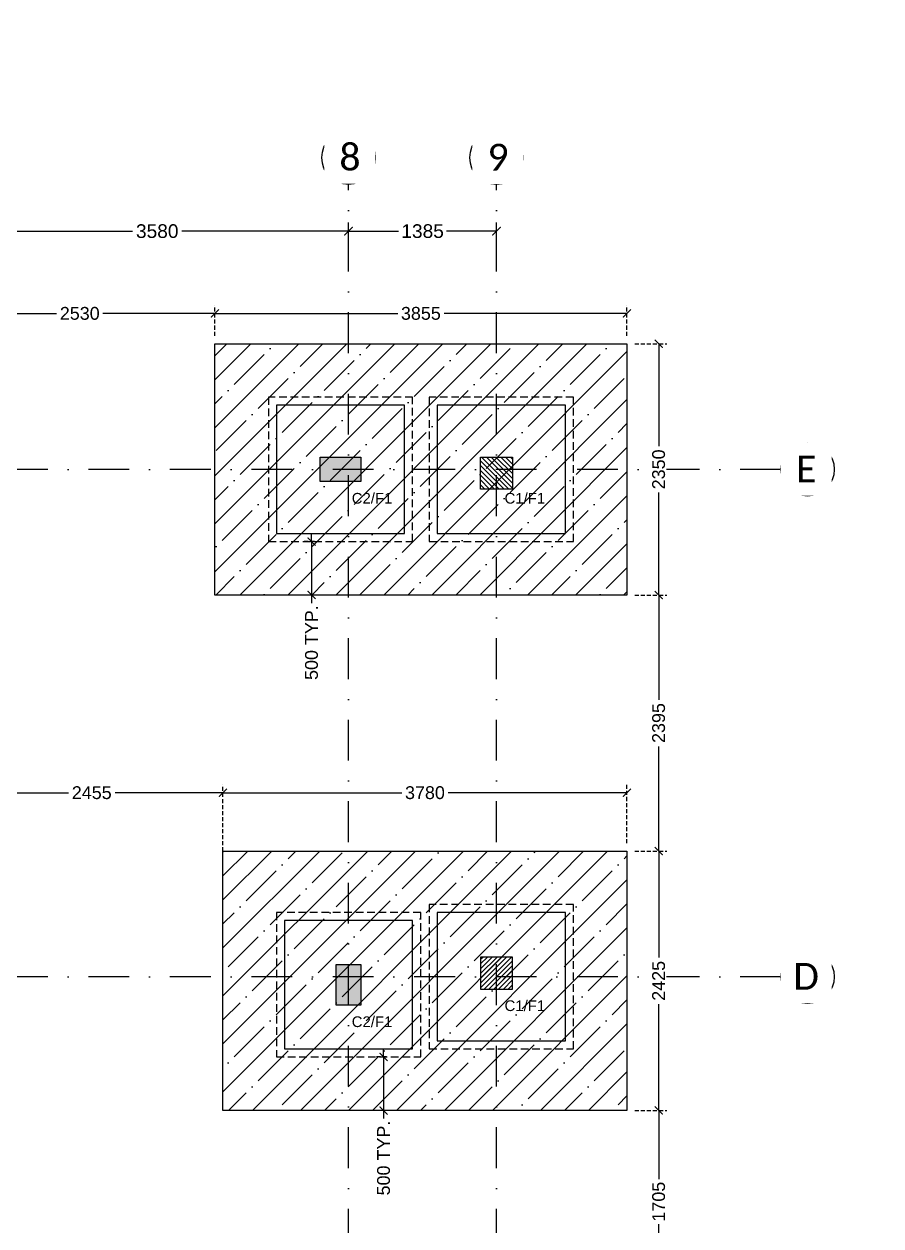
# Model space of a CAD drawing. Header units: millimetres. Extents: x -176651 to 388869, y -19158 to 486614.
# Drawn here: x 265391 to 273409, y 174825 to 186064 of the extents above; entities that cross this region are included whole.
import ezdxf
from ezdxf.xclip import XClip

# ---------------------------------------------------------------- set-up
doc = ezdxf.new("R2010")
doc.units = ezdxf.units.MM
doc.header["$LTSCALE"] = 150
doc.header["$XCLIPFRAME"] = 2
for name, pattern in [('1625E_Footing Layout$0$HIDDEN2', [4.7625, 3.175, -1.5875]), ('1625E_Grid$0$DASHDOTX2', [50.8, 25.4, -12.7, 0, -12.7]), ('3BHK-W(SB)$0$HIDDEN', [0.375, 0.25, -0.125])]:
    doc.linetypes.add(name, pattern=pattern)
for name, color, linetype in [('1625E_Columns$0$ad-Column', 3, 'Continuous'), ('1625E_Columns$0$ad-Column Hatch', 125, 'Continuous'), ('1625E_Columns$0$ad-RCC', 3, 'Continuous'), ('1625E_Columns$0$ad-RCC Hatch', 125, 'Continuous'), ('1625E_Footing Layout$0$ad-External Dimensions', 6, 'Continuous'), ('1625E_Footing Layout$0$ad-Footing line', 2, 'Continuous'), ('1625E_Footing Layout$0$ad-Foundation text', 4, 'Continuous'), ('1625E_Footing Layout$0$ad-PCC line', 8, '1625E_Footing Layout$0$HIDDEN2'), ('1625E_Grid$0$ad-Grid', 8, '1625E_Grid$0$DASHDOTX2'), ('1625E_Grid$0$ad-Text main', 7, 'Continuous'), ('ad-Wall hatch', 8, 'Continuous'), ("Plot's Boundary$0$ad-Road", 8, 'Continuous'), ("Plot's Boundary$0$ad-Road Hatch", 8, 'Continuous')]:
    doc.layers.add(name, color=color, linetype=linetype)
doc.layers.add('1625E_Grid$0$ad-Dimension', color=6, linetype='Continuous', lineweight=0)
doc.layers.add('ad-External Dimension', color=5, linetype='Continuous', true_color=0x0000ff)
doc.layers.add('ad-Footing Excavation', color=30, linetype='Continuous', true_color=0xff7f00)
doc.layers.get('1625E_Footing Layout$0$ad-External Dimensions').off()
doc.styles.add('1625E_Footing Layout$0$Standard', font='arial.ttf')
doc.styles.add('1625E_Grid$0$Standard', font='arial.ttf')
doc.styles.get("Standard").update_dxf_attribs({"font": 'arial.ttf'})
doc.dimstyles.new('1625E_Grid$0$A-75-DIM-INT (Framing)', dxfattribs={"dimscale": 100, "dimtxt": 1.6, "dimasz": 1, "dimexe": 1, "dimexo": 1, "dimgap": 0.5, "dimtad": 0, "dimdec": 0, "dimdsep": 46, "dimtxsty": '1625E_Grid$0$Standard', "dimblk": '1625E_Grid$0$_ArchTick', "dimcen": 0.025, "dimclrd": 5, "dimclre": 5, "dimclrt": 256, "dimazin": 2, "dimtfac": 1, "dimtdec": 0, "dimtmove": 1, "dimatfit": 0, "dimldrblk": '1625E_Grid$0$_ArchTick', "dimfxl": 1, "dimfxlon": 1, "dimtfill": 1, "dimtolj": 1, "dimtzin": 0, "dimarcsym": 0})
doc.dimstyles.new('A-75-DIM-INT (Framing)', dxfattribs={"dimscale": 100, "dimtxt": 1.6, "dimasz": 1, "dimexe": 1, "dimexo": 1, "dimgap": 0.5, "dimtad": 0, "dimdec": 0, "dimdsep": 46, "dimtxsty": 'Standard', "dimblk": 'ARCHTICK', "dimcen": 0.025, "dimclrd": 5, "dimclre": 5, "dimclrt": 256, "dimazin": 2, "dimtfac": 1, "dimtdec": 0, "dimtmove": 1, "dimatfit": 0, "dimldrblk": 'ARCHTICK', "dimfxl": 1, "dimfxlon": 1, "dimtfill": 1, "dimtolj": 1, "dimtzin": 0, "dimarcsym": 0})
pattern_1 = [(45, (-985, -16725), (-224.5064, 224.5064), []), (45, (-760.5, -16725), (-224.5064, 224.5064), [396.875, -79.375, 0, -79.375])]

# ---------------------------------------------------------------- blocks, each defined once
blk = doc.blocks.new('1625E_Grid$0$_ArchTick')
at = {"color": 0, "linetype": 'ByBlock', "const_width": 0.15}
blk.add_lwpolyline([(-0.5, -0.5), (0.5, 0.5)], dxfattribs=at)
blk = doc.blocks.new('*D337')
at = {"layer": '1625E_Grid$0$ad-Dimension', "lineweight": -2, "transparency": 16777216}
for p, q in [((8425, 15432), (8425, 15812)), ((12005, 15432), (12005, 15812)), ((8425, 15732), (9984, 15732)), ((12005, 15732), (10446, 15732))]:
    blk.add_line(p, q, dxfattribs=at)
at = {"layer": '1625E_Grid$0$ad-Dimension', "lineweight": -2, "transparency": 16777216, "xscale": 80, "yscale": 80, "zscale": 80, "rotation": 180}
blk.add_blockref('1625E_Grid$0$_ArchTick', (8425, 15732), dxfattribs=at)
at = {"layer": '1625E_Grid$0$ad-Dimension', "lineweight": -2, "transparency": 16777216, "xscale": 80, "yscale": 80, "zscale": 80}
blk.add_blockref('1625E_Grid$0$_ArchTick', (12005, 15732), dxfattribs=at)
at = {"layer": '1625E_Grid$0$ad-Dimension', "transparency": 16777216, "insert": (10215, 15732), "char_height": 128, "attachment_point": 5, "style": '1625E_Grid$0$Standard', "bg_fill": 3, "box_fill_scale": 1.1, "bg_fill_color": 256, "bg_fill_true_color": 13158600, "bg_fill_transparency": 0}
blk.add_mtext('\\A1;3580', dxfattribs=at)
blk = doc.blocks.new('*D338')
at = {"layer": '1625E_Grid$0$ad-Dimension', "lineweight": -2, "transparency": 16777216}
for p, q in [((12005, 15432), (12005, 15812)), ((13390, 15432), (13390, 15812)), ((12005, 15732), (12472, 15732)), ((13390, 15732), (12923, 15732))]:
    blk.add_line(p, q, dxfattribs=at)
at = {"layer": '1625E_Grid$0$ad-Dimension', "lineweight": -2, "transparency": 16777216, "xscale": 80, "yscale": 80, "zscale": 80, "rotation": 180}
blk.add_blockref('1625E_Grid$0$_ArchTick', (12005, 15732), dxfattribs=at)
at = {"layer": '1625E_Grid$0$ad-Dimension', "lineweight": -2, "transparency": 16777216, "xscale": 80, "yscale": 80, "zscale": 80}
blk.add_blockref('1625E_Grid$0$_ArchTick', (13390, 15732), dxfattribs=at)
at = {"layer": '1625E_Grid$0$ad-Dimension', "transparency": 16777216, "insert": (12698, 15732), "char_height": 128, "attachment_point": 5, "style": '1625E_Grid$0$Standard', "bg_fill": 3, "box_fill_scale": 1.1, "bg_fill_color": 256, "bg_fill_true_color": 13158600, "bg_fill_transparency": 0}
blk.add_mtext('\\A1;1385', dxfattribs=at)
blk = doc.blocks.new('1625E_Columns$0$A$C42b14ea2')
at = {"layer": '1625E_Columns$0$ad-RCC Hatch', "transparency": 33554687}
h = blk.add_hatch(dxfattribs=at)
h.set_pattern_fill('ANSI31', color=256, scale=10)
h.set_pattern_definition([(45, (13250, 8645), (-22.45064, 22.45064), [])])
h.paths.add_polyline_path([(0, 0), (300, 0), (300, 300), (0, 300)])
at = {"layer": '1625E_Columns$0$ad-RCC'}
blk.add_lwpolyline([(0, 0), (300, 0), (300, 300), (0, 300)], close=True, dxfattribs=at)
blk = doc.blocks.new('1625E_Columns$0$zw$6AA0')
at = {"layer": '1625E_Columns$0$ad-Column Hatch', "transparency": 33554687}
h = blk.add_hatch(color=256, dxfattribs=at)
h.dxf.hatch_style = 1
h.paths.add_polyline_path([(0, -230), (380, -230), (380, 0), (0, 0)])
at = {"layer": '1625E_Columns$0$ad-Column'}
blk.add_lwpolyline([(0, -230), (380, -230), (380, 0), (0, 0)], close=True, dxfattribs=at)
blk = doc.blocks.new('1625E_Columns')
at = {"layer": '1625E_Columns$0$ad-Column', "xscale": -1}
for p, rotation in [((12120, 13620), 359.9999999999997), ((11890, 8875), 90)]:
    blk.add_blockref('1625E_Columns$0$zw$6AA0', p, dxfattribs=dict(at, rotation=rotation))
at = {"layer": '1625E_Columns$0$ad-RCC', "xscale": -1, "rotation": 180}
blk.add_blockref('1625E_Columns$0$A$C42b14ea2', (13240, 13620), dxfattribs=at)
at = {"layer": '1625E_Columns$0$ad-RCC'}
blk.add_blockref('1625E_Columns$0$A$C42b14ea2', (13240, 8645), dxfattribs=at)
blk = doc.blocks.new('1625E_Footing Layout$0$zw$D00E')
at = {"layer": '1625E_Footing Layout$0$ad-Footing line'}
for points in [[(-790, -715), (410, -715), (410, 485), (-790, 485)], [(715, -715), (1915, -715), (1915, 485), (715, 485)], [(715, -5460), (1915, -5460), (1915, -4260), (715, -4260)], [(-715, -5535), (485, -5535), (485, -4335), (-715, -4335)]]:
    blk.add_lwpolyline(points, close=True, dxfattribs=at)
at = {"layer": '1625E_Footing Layout$0$ad-PCC line', "ltscale": 0.15}
for points in [[(-865, -790), (485, -790), (485, 560), (-865, 560)], [(640, -790), (1990, -790), (1990, 560), (640, 560)], [(-790, -5610), (560, -5610), (560, -4260), (-790, -4260)], [(640, -5535), (1990, -5535), (1990, -4185), (640, -4185)]]:
    blk.add_lwpolyline(points, close=True, dxfattribs=at)
blk = doc.blocks.new('1625E_Footing Layout$0$zw$3F63')
at = {"layer": '1625E_Footing Layout$0$ad-Foundation text', "char_height": 100, "width": 349.31, "attachment_point": 5, "style": '1625E_Footing Layout$0$Standard'}
for s, insert in [('\\pxt5;C2/F1', (105, -386)), ('\\pxt5;C1/F1', (1535, -386)), ('\\pxt5;C1/F1', (1535, -5131)), ('\\pxt5;C2/F1', (105, -5281))]:
    blk.add_mtext(s, dxfattribs=dict(at, insert=insert))
blk = doc.blocks.new("Plot's Boundary$0$A$C4fb60e89")
at = {"layer": "Plot's Boundary$0$ad-Road Hatch", "ltscale": 5, "transparency": 33554687}
h = blk.add_hatch(dxfattribs=at)
h.set_pattern_fill('AR-HBONE', color=256, scale=15)
h.set_pattern_definition([(45, (-193247.7, -428758.8), (0, 2155.2615), [4572, -1524]), (135, (-192170.1, -427681.1), (2e-13, 2155.2615), [4572, -1524])])
h.paths.add_polyline_path([(175594, -250241), (169178, -249341), (167473, -249057), (167473, -138694), (101313, -138694), (101313, -199954), (101308, -237995), (101040, -268291), (101008, -280968), (101066, -293684), (101243, -311127), (100910, -319344), (100949, -333937), (100669, -366960), (100727, -390983), (100669, -404586), (100538, -420418), (100467, -428759), (92426, -427265), (92163, -427209), (92163, -321454), (24803, -321454), (24803, -412961), (15653, -411029), (15654, -321452), (-19535, -321452), (-34427, -319477), (-65207, -315395), (-171770, -301268), (-185854, -298333), (-193248, -296832), (-193244, -292908), (-191914, -285219), (-191839, -284679), (-183397, -286393), (-169723, -289243), (-53141, -304698), (-18730, -309262), (15653, -309262), (15653, 703), (24803, 1115), (24803, -129544), (92163, -129544), (92163, 15133), (101313, 17713), (101313, -129544), (167473, -129544), (167473, 35552), (175738, 37855), (175849, 28595), (175836, 25947), (175777, 14040), (175855, 2316), (175660, -18036), (175731, -34039), (175718, -46839), (175673, -63402), (175816, -82072), (175542, -106356), (175490, -124641), (175575, -145019), (175731, -168892), (175797, -181269), (175797, -192667), (175744, -208200), (175829, -223277), (175888, -234871)])
h.paths.add_polyline_path([(24803, -309264), (92163, -309264), (92163, -138694), (24803, -138694)], flags=16)
blk = doc.blocks.new("Plot's Boundary")
at = {"layer": "Plot's Boundary$0$ad-Road", "ltscale": 5}
blk.add_blockref("Plot's Boundary$0$A$C4fb60e89", (191839, 428759), dxfattribs=at)
blk = doc.blocks.new('_ArchTick')
at = {"color": 0, "linetype": 'ByBlock', "const_width": 0.15}
blk.add_lwpolyline([(-0.5, -0.5), (0.5, 0.5)], dxfattribs=at)
blk = doc.blocks.new('*D392')
at = {"layer": 'ad-External Dimension', "linetype": '3BHK-W(SB)$0$HIDDEN', "lineweight": -2, "transparency": 16777216}
for p, q in [((8375, -3460), (8375, -3064)), ((10830, -3685), (10830, -3064))]:
    blk.add_line(p, q, dxfattribs=at)
at = {"layer": 'ad-External Dimension', "lineweight": -2, "transparency": 16777216}
for p, q in [((8375, -3139), (9384, -3139)), ((10830, -3139), (9821, -3139))]:
    blk.add_line(p, q, dxfattribs=at)
at = {"layer": 'ad-External Dimension', "lineweight": -2, "transparency": 16777216, "xscale": 75, "yscale": 75, "zscale": 75, "rotation": 180}
blk.add_blockref('_ArchTick', (8375, -3139), dxfattribs=at)
at = {"layer": 'ad-External Dimension', "lineweight": -2, "transparency": 16777216, "xscale": 75, "yscale": 75, "zscale": 75}
blk.add_blockref('_ArchTick', (10830, -3139), dxfattribs=at)
at = {"layer": 'ad-External Dimension', "transparency": 16777216, "insert": (9602, -3139), "char_height": 120, "attachment_point": 5, "bg_fill": 3, "box_fill_scale": 1.1, "bg_fill_color": 256, "bg_fill_true_color": 13158600, "bg_fill_transparency": 0}
blk.add_mtext('\\A1;2455', dxfattribs=at)
blk = doc.blocks.new('*D393')
at = {"layer": 'ad-External Dimension', "linetype": '3BHK-W(SB)$0$HIDDEN', "lineweight": -2, "transparency": 16777216}
for p, q in [((10830, -3685), (10830, -3064)), ((14610, -3610), (14610, -3064))]:
    blk.add_line(p, q, dxfattribs=at)
at = {"layer": 'ad-External Dimension', "lineweight": -2, "transparency": 16777216}
for p, q in [((10830, -3139), (12504, -3139)), ((14610, -3139), (12936, -3139))]:
    blk.add_line(p, q, dxfattribs=at)
at = {"layer": 'ad-External Dimension', "lineweight": -2, "transparency": 16777216, "xscale": 75, "yscale": 75, "zscale": 75, "rotation": 180}
blk.add_blockref('_ArchTick', (10830, -3139), dxfattribs=at)
at = {"layer": 'ad-External Dimension', "lineweight": -2, "transparency": 16777216, "xscale": 75, "yscale": 75, "zscale": 75}
blk.add_blockref('_ArchTick', (14610, -3139), dxfattribs=at)
at = {"layer": 'ad-External Dimension', "transparency": 16777216, "insert": (12720, -3139), "char_height": 120, "attachment_point": 5, "bg_fill": 3, "box_fill_scale": 1.1, "bg_fill_color": 256, "bg_fill_true_color": 13158600, "bg_fill_transparency": 0}
blk.add_mtext('\\A1;3780', dxfattribs=at)
blk = doc.blocks.new('*D401')
at = {"layer": 'ad-External Dimension', "linetype": '3BHK-W(SB)$0$HIDDEN', "lineweight": -2, "transparency": 16777216}
for p, q in [((8225, 1135), (8225, 1418)), ((10755, 1135), (10755, 1418))]:
    blk.add_line(p, q, dxfattribs=at)
at = {"layer": 'ad-External Dimension', "lineweight": -2, "transparency": 16777216}
for p, q in [((8225, 1343), (9272, 1343)), ((10755, 1343), (9707, 1343))]:
    blk.add_line(p, q, dxfattribs=at)
at = {"layer": 'ad-External Dimension', "lineweight": -2, "transparency": 16777216, "xscale": 75, "yscale": 75, "zscale": 75, "rotation": 180}
blk.add_blockref('_ArchTick', (8225, 1343), dxfattribs=at)
at = {"layer": 'ad-External Dimension', "lineweight": -2, "transparency": 16777216, "xscale": 75, "yscale": 75, "zscale": 75}
blk.add_blockref('_ArchTick', (10755, 1343), dxfattribs=at)
at = {"layer": 'ad-External Dimension', "transparency": 16777216, "insert": (9490, 1343), "char_height": 120, "attachment_point": 5, "bg_fill": 3, "box_fill_scale": 1.1, "bg_fill_color": 256, "bg_fill_true_color": 13158600, "bg_fill_transparency": 0}
blk.add_mtext('\\A1;2530', dxfattribs=at)
blk = doc.blocks.new('*D402')
at = {"layer": 'ad-External Dimension', "linetype": '3BHK-W(SB)$0$HIDDEN', "lineweight": -2, "transparency": 16777216}
for p, q in [((10755, 1135), (10755, 1418)), ((14610, 1135), (14610, 1418))]:
    blk.add_line(p, q, dxfattribs=at)
at = {"layer": 'ad-External Dimension', "lineweight": -2, "transparency": 16777216}
for p, q in [((10755, 1343), (12465, 1343)), ((14610, 1343), (12900, 1343))]:
    blk.add_line(p, q, dxfattribs=at)
at = {"layer": 'ad-External Dimension', "lineweight": -2, "transparency": 16777216, "xscale": 75, "yscale": 75, "zscale": 75, "rotation": 180}
blk.add_blockref('_ArchTick', (10755, 1343), dxfattribs=at)
at = {"layer": 'ad-External Dimension', "lineweight": -2, "transparency": 16777216, "xscale": 75, "yscale": 75, "zscale": 75}
blk.add_blockref('_ArchTick', (14610, 1343), dxfattribs=at)
at = {"layer": 'ad-External Dimension', "transparency": 16777216, "insert": (12682, 1343), "char_height": 120, "attachment_point": 5, "bg_fill": 3, "box_fill_scale": 1.1, "bg_fill_color": 256, "bg_fill_true_color": 13158600, "bg_fill_transparency": 0}
blk.add_mtext('\\A1;3855', dxfattribs=at)
blk = doc.blocks.new('*D403')
at = {"layer": 'ad-External Dimension', "linetype": '3BHK-W(SB)$0$HIDDEN', "lineweight": -2, "transparency": 16777216}
for p, q in [((14685, 1060), (14982, 1060)), ((14685, -1290), (14982, -1290))]:
    blk.add_line(p, q, dxfattribs=at)
at = {"layer": 'ad-External Dimension', "lineweight": -2, "transparency": 16777216}
for p, q in [((14907, 1060), (14907, 103)), ((14907, -1290), (14907, -332))]:
    blk.add_line(p, q, dxfattribs=at)
at = {"layer": 'ad-External Dimension', "lineweight": -2, "transparency": 16777216, "xscale": 75, "yscale": 75, "zscale": 75}
for p, rotation in [((14907, 1060), 90), ((14907, -1290), 270)]:
    blk.add_blockref('_ArchTick', p, dxfattribs=dict(at, rotation=rotation))
at = {"layer": 'ad-External Dimension', "transparency": 16777216, "insert": (14907, -115), "char_height": 120, "attachment_point": 5, "rotation": 90, "bg_fill": 3, "box_fill_scale": 1.1, "bg_fill_color": 256, "bg_fill_true_color": 13158600, "bg_fill_transparency": 0}
blk.add_mtext('\\A1;2350', dxfattribs=at)
blk = doc.blocks.new('*D404')
at = {"layer": 'ad-External Dimension', "linetype": '3BHK-W(SB)$0$HIDDEN', "lineweight": -2, "transparency": 16777216}
for p, q in [((14685, -1290), (14982, -1290)), ((14685, -3685), (14982, -3685))]:
    blk.add_line(p, q, dxfattribs=at)
at = {"layer": 'ad-External Dimension', "lineweight": -2, "transparency": 16777216}
for p, q in [((14907, -1290), (14907, -2269)), ((14907, -3685), (14907, -2706))]:
    blk.add_line(p, q, dxfattribs=at)
at = {"layer": 'ad-External Dimension', "lineweight": -2, "transparency": 16777216, "xscale": 75, "yscale": 75, "zscale": 75}
for p, rotation in [((14907, -1290), 90), ((14907, -3685), 270)]:
    blk.add_blockref('_ArchTick', p, dxfattribs=dict(at, rotation=rotation))
at = {"layer": 'ad-External Dimension', "transparency": 16777216, "insert": (14907, -2487), "char_height": 120, "attachment_point": 5, "rotation": 90, "bg_fill": 3, "box_fill_scale": 1.1, "bg_fill_color": 256, "bg_fill_true_color": 13158600, "bg_fill_transparency": 0}
blk.add_mtext('\\A1;2395', dxfattribs=at)
blk = doc.blocks.new('*D405')
at = {"layer": 'ad-External Dimension', "linetype": '3BHK-W(SB)$0$HIDDEN', "lineweight": -2, "transparency": 16777216}
for p, q in [((14685, -3685), (14982, -3685)), ((14685, -6110), (14982, -6110))]:
    blk.add_line(p, q, dxfattribs=at)
at = {"layer": 'ad-External Dimension', "lineweight": -2, "transparency": 16777216}
for p, q in [((14907, -3685), (14907, -4679)), ((14907, -6110), (14907, -5116))]:
    blk.add_line(p, q, dxfattribs=at)
at = {"layer": 'ad-External Dimension', "lineweight": -2, "transparency": 16777216, "xscale": 75, "yscale": 75, "zscale": 75}
for p, rotation in [((14907, -3685), 90), ((14907, -6110), 270)]:
    blk.add_blockref('_ArchTick', p, dxfattribs=dict(at, rotation=rotation))
at = {"layer": 'ad-External Dimension', "transparency": 16777216, "insert": (14907, -4898), "char_height": 120, "attachment_point": 5, "rotation": 90, "bg_fill": 3, "box_fill_scale": 1.1, "bg_fill_color": 256, "bg_fill_true_color": 13158600, "bg_fill_transparency": 0}
blk.add_mtext('\\A1;2425', dxfattribs=at)
blk = doc.blocks.new('*D406')
at = {"layer": 'ad-External Dimension', "linetype": '3BHK-W(SB)$0$HIDDEN', "lineweight": -2, "transparency": 16777216}
for p, q in [((14685, -6110), (14982, -6110)), ((14685, -7815), (14982, -7815))]:
    blk.add_line(p, q, dxfattribs=at)
at = {"layer": 'ad-External Dimension', "lineweight": -2, "transparency": 16777216}
for p, q in [((14907, -6110), (14907, -6751)), ((14907, -7815), (14907, -7174))]:
    blk.add_line(p, q, dxfattribs=at)
at = {"layer": 'ad-External Dimension', "lineweight": -2, "transparency": 16777216, "xscale": 75, "yscale": 75, "zscale": 75}
for p, rotation in [((14907, -6110), 90), ((14907, -7815), 270)]:
    blk.add_blockref('_ArchTick', p, dxfattribs=dict(at, rotation=rotation))
at = {"layer": 'ad-External Dimension', "transparency": 16777216, "insert": (14907, -6963), "char_height": 120, "attachment_point": 5, "rotation": 90, "bg_fill": 3, "box_fill_scale": 1.1, "bg_fill_color": 256, "bg_fill_true_color": 13158600, "bg_fill_transparency": 0}
blk.add_mtext('\\A1;1705', dxfattribs=at)
blk = doc.blocks.new('*D455')
at = {"layer": 'ad-External Dimension', "lineweight": -2, "transparency": 16777216}
for p, q in [((11659, -790), (11659, -715)), ((11659, -790), (11659, -1290)), ((11659, -1290), (11659, -1365))]:
    blk.add_line(p, q, dxfattribs=at)
at = {"layer": 'ad-External Dimension', "linetype": '3BHK-W(SB)$0$HIDDEN', "lineweight": -2, "transparency": 16777216}
for p, q in [((11685, -790), (11584, -790)), ((11685, -1290), (11584, -1290))]:
    blk.add_line(p, q, dxfattribs=at)
at = {"layer": 'ad-External Dimension', "lineweight": -2, "transparency": 16777216, "xscale": 75, "yscale": 75, "zscale": 75, "rotation": 270}
blk.add_blockref('_ArchTick', (11659, -790), dxfattribs=at)
at = {"layer": 'ad-External Dimension', "transparency": 16777216, "insert": (11659, -1735), "char_height": 120, "attachment_point": 5, "rotation": 90, "bg_fill": 3, "box_fill_scale": 1.1, "bg_fill_color": 256, "bg_fill_true_color": 13158600, "bg_fill_transparency": 0}
blk.add_mtext('\\A1;500 TYP.', dxfattribs=at)
at = {"layer": 'ad-External Dimension', "lineweight": -2, "transparency": 16777216, "xscale": 75, "yscale": 75, "zscale": 75, "rotation": 90}
blk.add_blockref('_ArchTick', (11659, -1290), dxfattribs=at)
blk = doc.blocks.new('*D458')
at = {"layer": 'ad-External Dimension', "linetype": '3BHK-W(SB)$0$HIDDEN', "lineweight": -2, "transparency": 16777216}
for p, q in [((12360, -5610), (12258, -5610)), ((12360, -6110), (12258, -6110))]:
    blk.add_line(p, q, dxfattribs=at)
at = {"layer": 'ad-External Dimension', "lineweight": -2, "transparency": 16777216}
for p, q in [((12333, -5610), (12333, -5535)), ((12333, -5610), (12333, -6110)), ((12333, -6110), (12333, -6185))]:
    blk.add_line(p, q, dxfattribs=at)
at = {"layer": 'ad-External Dimension', "lineweight": -2, "transparency": 16777216, "xscale": 75, "yscale": 75, "zscale": 75, "rotation": 270}
blk.add_blockref('_ArchTick', (12333, -5610), dxfattribs=at)
at = {"layer": 'ad-External Dimension', "transparency": 16777216, "insert": (12333, -6555), "char_height": 120, "attachment_point": 5, "rotation": 90, "bg_fill": 3, "box_fill_scale": 1.1, "bg_fill_color": 256, "bg_fill_true_color": 13158600, "bg_fill_transparency": 0}
blk.add_mtext('\\A1;500 TYP.', dxfattribs=at)
at = {"layer": 'ad-External Dimension', "lineweight": -2, "transparency": 16777216, "xscale": 75, "yscale": 75, "zscale": 75, "rotation": 90}
blk.add_blockref('_ArchTick', (12333, -6110), dxfattribs=at)
blk = doc.blocks.new('zw$13E6')
at = {"layer": 'ad-Wall hatch', "transparency": 33554687}
h = blk.add_hatch(dxfattribs=at)
h.set_pattern_fill('ANSI35', color=256, scale=50)
h.set_pattern_definition(pattern_1)
h.paths.add_polyline_path([(10755, 1060), (14610, 1060), (14610, -1290), (10755, -1290)])
h = blk.add_hatch(dxfattribs=at)
h.set_pattern_fill('ANSI35', color=256, scale=50)
h.set_pattern_definition(pattern_1)
h.paths.add_polyline_path([(14610, -3685), (14610, -6110), (10830, -6110), (10830, -3685)])
at = {"layer": 'ad-Footing Excavation'}
for points in [[(10755, 1060), (14610, 1060), (14610, -1290), (10755, -1290)], [(10830, -3685), (14610, -3685), (14610, -6110), (10830, -6110)]]:
    blk.add_lwpolyline(points, close=True, dxfattribs=at)
blk = doc.blocks.new('1625E_Grid')
at = {"layer": '1625E_Grid$0$ad-Grid', "ltscale": 0.1}
for points in [[(12005, -4460), (12005, 16170)], [(13390, -4460), (13390, 16170)], [(16050, 13505), (-1950, 13505)], [(16050, 8760), (-1950, 8760)]]:
    blk.add_lwpolyline(points, dxfattribs=at)
at = {"layer": '1625E_Grid$0$ad-Grid', "color": 7, "linetype": 'ByBlock'}
for centre in [(12005, 16420), (13390, 16420), (16300, 13505), (16300, 8760)]:
    blk.add_circle(centre, 250, dxfattribs=at)
at = {"layer": '1625E_Grid$0$ad-Text main', "char_height": 250, "width": 227.385, "attachment_point": 5, "style": '1625E_Grid$0$Standard', "bg_fill": 2}
for s, insert in [('{\\fCalibri|b0|i0|c0|p34;8}', (12018.5, 16424)), ('{\\fCalibri|b0|i0|c0|p34;9}', (13403.5, 16424)), ('{\\fCalibri|b0|i0|c0|p34;E}', (16286.5, 13509)), ('{\\fCalibri|b0|i0|c0|p34;D}', (16286.5, 8764))]:
    blk.add_mtext(s, dxfattribs=dict(at, insert=insert))
at = {"layer": '1625E_Grid$0$ad-Dimension'}
dim = blk.add_linear_dim(base=(12005, 15732.4), p1=(8425, 15352.3), p2=(12005, 15352.3), dimstyle='1625E_Grid$0$A-75-DIM-INT (Framing)', override={"dimscale": 80, "dimblk": '1625E_Grid$0$_ArchTick', "dimclrd": 256, "dimclre": 256, "dimfxl": 10, "dimtfill": 1, "dimtfillclr": 0}, dxfattribs=at)
dim.commit()
dim.dimension.update_dxf_attribs({"geometry": '*D337', "text_midpoint": (10215, 15732.4)})
dim = blk.add_linear_dim(base=(13390, 15732.4), p1=(12005, 15352.3), p2=(13390, 15352.3), dimstyle='1625E_Grid$0$A-75-DIM-INT (Framing)', override={"dimscale": 80, "dimblk": '1625E_Grid$0$_ArchTick', "dimclrd": 256, "dimclre": 256, "dimfxl": 10, "dimtfill": 1, "dimtfillclr": 0}, dxfattribs=at)
dim.commit()
dim.dimension.update_dxf_attribs({"geometry": '*D338', "text_midpoint": (12697.5, 15732.4)})
blk = doc.blocks.new('1625E_Footing Layout')
ref = blk.add_blockref("Plot's Boundary", (0, 0))
XClip(ref).set_block_clipping_path([(245322.2775057808, 154244.8999686334), (289002.2775057808, 204914.8999686334)])
blk.add_blockref('1625E_Grid', (256422, 168395))
at = {"layer": '1625E_Footing Layout$0$ad-External Dimensions'}
for name, p in [('1625E_Footing Layout$0$zw$D00E', (268542, 182015)), ('1625E_Columns', (256422, 168395)), ('1625E_Footing Layout$0$zw$3F63', (268542, 182015))]:
    blk.add_blockref(name, p, dxfattribs=at)
blk = doc.blocks.new('zw$67AC')
at = {"layer": 'ad-External Dimension'}
for base, p1, p2, picture, middle in [((10755, 1343.3), (8225, 1060), (10755, 1060), '*D401', (9490, 1343.3)), ((10830, -3139), (8375, -3535), (10830, -3760), '*D392', (9602.5, -3139))]:
    dim = blk.add_linear_dim(base=base, p1=p1, p2=p2, dimstyle='A-75-DIM-INT (Framing)', override={"dimscale": 75, "dimblk": 'ArchTick', "dimclrd": 256, "dimclre": 256, "dimfxl": 10, "dimtfill": 1, "dimtfillclr": 0}, dxfattribs=at)
    dim.commit()
    dim.dimension.update_dxf_attribs({"geometry": picture, "text_midpoint": middle})
for base, p1, p2, picture, middle in [((11658.8, -1290), (11760.3, -790), (11760.3, -1290), '*D455', (11658.8, -1734.7)), ((12333.3, -6110), (12434.7, -5610), (12434.7, -6110), '*D458', (12333.3, -6554.7))]:
    dim = blk.add_linear_dim(base=base, p1=p1, p2=p2, angle=270, text='500 TYP.', dimstyle='A-75-DIM-INT (Framing)', override={"dimscale": 75, "dimtxsty": 'Standard', "dimblk": 'ArchTick', "dimclrd": 256, "dimclre": 256, "dimfxl": 10, "dimtfill": 1, "dimtfillclr": 0, "dimtolj": 1}, dxfattribs=at)
    dim.commit()
    dim.dimension.update_dxf_attribs({"geometry": picture, "text_midpoint": middle, "dimtype": 128})
for base, p1, p2, picture, middle in [((14610, 1343.3), (10755, 1060), (14610, 1060), '*D402', (12682.5, 1343.3)), ((14610, -3139), (10830, -3760), (14610, -3685), '*D393', (12720, -3139))]:
    dim = blk.add_linear_dim(base=base, p1=p1, p2=p2, dimstyle='A-75-DIM-INT (Framing)', override={"dimscale": 75, "dimblk": 'ArchTick', "dimclrd": 256, "dimclre": 256, "dimfxl": 10, "dimtfill": 1, "dimtfillclr": 0}, dxfattribs=at)
    dim.commit()
    dim.dimension.update_dxf_attribs({"geometry": picture, "text_midpoint": middle})
dim = blk.add_linear_dim(base=(14906.8, -1290), p1=(14610, 1060), p2=(14610, -1290), angle=90, dimstyle='A-75-DIM-INT (Framing)', override={"dimscale": 75, "dimblk": 'ArchTick', "dimclrd": 256, "dimclre": 256, "dimfxl": 10, "dimtfill": 1, "dimtfillclr": 0}, dxfattribs=at)
dim.commit()
dim.dimension.update_dxf_attribs({"geometry": '*D403', "text_midpoint": (14906.8, -115)})
dim = blk.add_linear_dim(base=(14906.8, -3685), p1=(14610, -1290), p2=(14610, -3685), angle=90, dimstyle='A-75-DIM-INT (Framing)', override={"dimscale": 75, "dimblk": 'ArchTick', "dimclrd": 256, "dimclre": 256, "dimfxl": 10, "dimtfill": 1, "dimtfillclr": 0}, dxfattribs=at)
dim.commit()
dim.dimension.update_dxf_attribs({"geometry": '*D404', "text_midpoint": (14906.8, -2487.5)})
dim = blk.add_linear_dim(base=(14906.8, -6110), p1=(14610, -3685), p2=(14610, -6110), angle=90, dimstyle='A-75-DIM-INT (Framing)', override={"dimscale": 75, "dimblk": 'ArchTick', "dimclrd": 256, "dimclre": 256, "dimfxl": 10, "dimtfill": 1, "dimtfillclr": 0}, dxfattribs=at)
dim.commit()
dim.dimension.update_dxf_attribs({"geometry": '*D405', "text_midpoint": (14906.8, -4897.5)})
dim = blk.add_linear_dim(base=(14906.8, -7815), p1=(14610, -6110), p2=(14610, -7815), angle=90, dimstyle='A-75-DIM-INT (Framing)', override={"dimscale": 75, "dimblk": 'ArchTick', "dimclrd": 256, "dimclre": 256, "dimfxl": 10, "dimtfill": 1, "dimtfillclr": 0}, dxfattribs=at)
dim.commit()
dim.dimension.update_dxf_attribs({"geometry": '*D406', "text_midpoint": (14906.8, -6962.5)})

msp = doc.modelspace()

# ---------------------------------------------------------------- block references
ref = msp.add_blockref('1625E_Footing Layout', (0, 0))
XClip(ref).set_block_clipping_path([(-176651.2716480088, -2838.4650931536), (388868.7283519913, 486613.8052760336)])

# ---------------------------------------------------------------- next in the draw order: block references
msp.add_blockref('zw$67AC', (256422, 182015))

# ---------------------------------------------------------------- next in the draw order: block references
at = {"layer": 'ad-Footing Excavation'}
msp.add_blockref('zw$13E6', (256422, 182015), dxfattribs=at)

doc.saveas('drawing.dxf')
